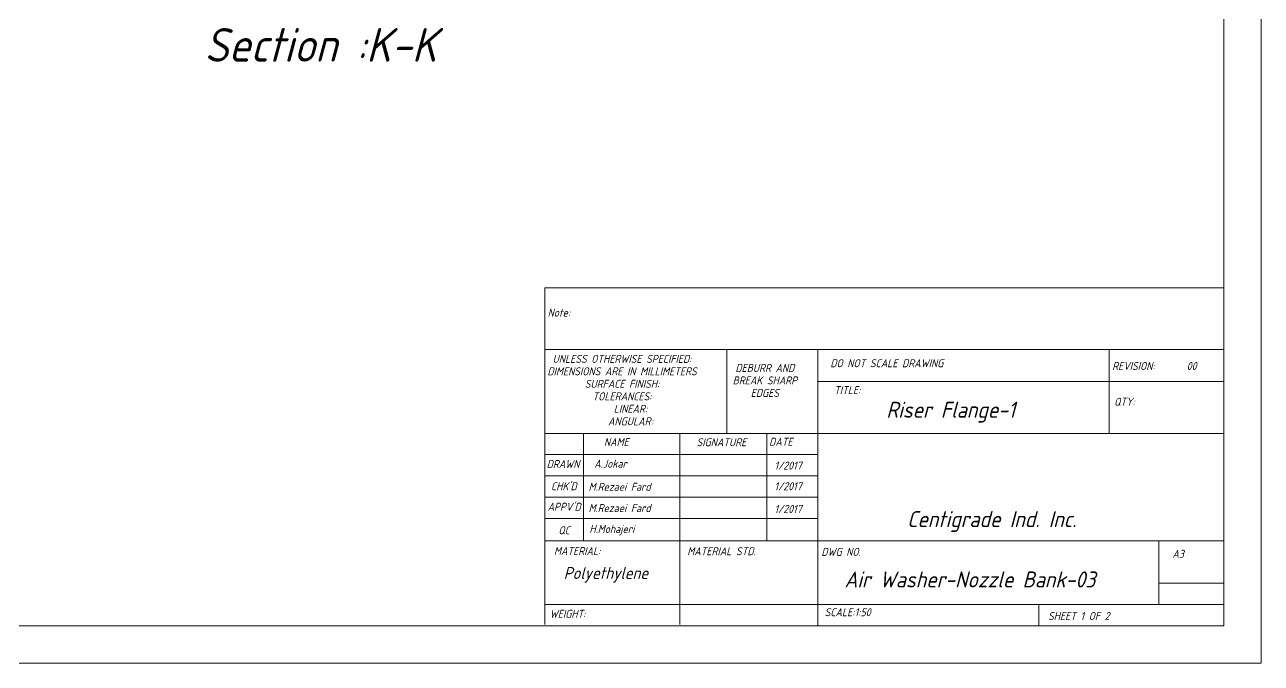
# Model space of a CAD drawing. Header units: millimetres. Extents: x 1113 to 4195, y 478 to 2647.
# Drawn here: x 2358 to 4195, y 478 to 1427 of the extents above; entities that cross this region are included whole.
import ezdxf

# ---------------------------------------------------------------- set-up
doc = ezdxf.new("R2010")
doc.units = ezdxf.units.MM
doc.linetypes.add('SLD-Solid', pattern=[0])
doc.styles.add('GENISO', font='geniso.shx', dxfattribs={"oblique": 15})

msp = doc.modelspace()

# ---------------------------------------------------------------- linework, layer by layer
at = {"color": 7, "linetype": 'SLD-Solid', "lineweight": 0}
for p, q in [((3130.6, 1036.2), (3130.6, 944.5)), ((3130.6, 1036.2), (4139.2, 1036.2)), ((3130.6, 944.5), (4139.2, 944.5)), ((3130.6, 944.5), (3130.6, 536)), ((3400.9, 944.5), (3400.9, 820.1)), ((3536.1, 944.5), (3536.1, 534.1)), ((3969, 820.1), (3969, 944.5)), ((4139.2, 897.1), (3536.1, 897.1)), ((4139.2, 820.1), (3130.6, 820.1)), ((3188.5, 820.1), (3188.5, 660.4)), ((3331.1, 820.1), (3331.1, 536)), ((3460.4, 820.1), (3460.4, 660.4)), ((3536.1, 536), (3536.1, 820.1)), ((3536.1, 788.5), (3130.6, 788.5)), ((3536.1, 756.9), (3130.6, 756.9)), ((3536.1, 725.4), (3130.6, 725.4)), ((3536.1, 693.8), (3130.6, 693.8)), ((3207.9, 660.4), (3130.6, 660.4)), ((3207.9, 660.4), (4139.2, 660.4)), ((4042.6, 565.7), (4042.6, 660.4)), ((4139.2, 597.3), (4042.6, 597.3)), ((3130.6, 565.7), (4139.2, 565.7)), ((3864.4, 534.1), (3864.4, 565.7))]:
    msp.add_line(p, q, dxfattribs=at)
for points in [[(1112.8, 478.4), (1112.8, 2647), (4194.9, 2647), (4194.9, 478.4)], [(1168.5, 534.1), (1168.5, 2591.3), (4139.2, 2591.3), (4139.2, 534.1)]]:
    msp.add_lwpolyline(points, close=True, dxfattribs=at)

# ---------------------------------------------------------------- texts
at = {"color": 7, "attachment_point": 5, "style": 'GENISO'}
for s, insert, char_height in [('Section :K-K', (2797.9, 1397.4), 50), ('Note:', (3151.7, 999.5), 11.88), ('UNLESS OTHERWISE SPECIFIED:', (3245.5, 930.8), 11.883), ('DIMENSIONS ARE IN MILLIMETERS', (3245.5, 912.3), 11.883), ('DEBURR AND', (3457.6, 917.3), 11.88), ('DO NOT SCALE DRAWING', (3638.7, 924.3), 11.883), ('REVISION:       00', (4036.1, 920.2), 11.883), ('BREAK SHARP', (3457.6, 898.8), 11.883), ('SURFACE FINISH:', (3245.5, 893.7), 11.883), ('EDGES', (3457.6, 880.2), 11.88), ('TITLE:', (3580, 884.3), 11.88), ('TOLERANCES:', (3245.5, 875.1), 11.883), ('Riser Flange-1', (3733.7, 851.6), 23.765), ('QTY:', (3991.7, 867.1), 11.88), ('LINEAR:', (3258, 856.6), 11.88), ('ANGULAR:', (3258, 838), 11.88), ('NAME', (3237, 807.1), 11.88), ('SIGNATURE', (3393.1, 806.9), 11.88), ('DATE', (3481.3, 807.6), 11.88), ('DRAWN', (3157.9, 774.5), 11.88), ('A.Jokar', (3228.4, 775), 11.88), ('1/2017', (3492.1, 772.2), 11.88), ("CHK'D", (3159.1, 741.5), 11.88), ('M.Rezaei Fard', (3241.9, 740.7), 11.883), ('1/2017', (3492.1, 741.5), 11.88), ("APPV'D", (3159.5, 711), 11.88), ('M.Rezaei Fard', (3241.9, 709.1), 11.883), ('1/2017', (3492.1, 707.7), 11.88), ('Centigrade Ind. Inc.', (3794.6, 689.1), 23.765), ('QC', (3159.4, 676.1), 11.88), ('H.Mohajeri', (3230.4, 676.2), 11.88), ('MATERIAL:', (3178.9, 645.2), 11.88), ('MATERIAL STD.', (3393.1, 644.9), 11.883), ('DWG NO.', (3570.7, 644), 11.88), ('A3', (4071.4, 641.1), 11.88), ('Polyethylene', (3221.6, 609.9), 17.824), ('Air Washer-Nozzle Bank-03', (3762.1, 603), 23.765), ('WEIGHT:', (3164.7, 551.9), 11.88), ('SCALE:1:50', (3580.6, 554.3), 11.88), ('SHEET 1 OF 2', (3923.8, 548.6), 11.883)]:
    msp.add_mtext(s, dxfattribs=dict(at, insert=insert, char_height=char_height))

doc.saveas('drawing.dxf')
